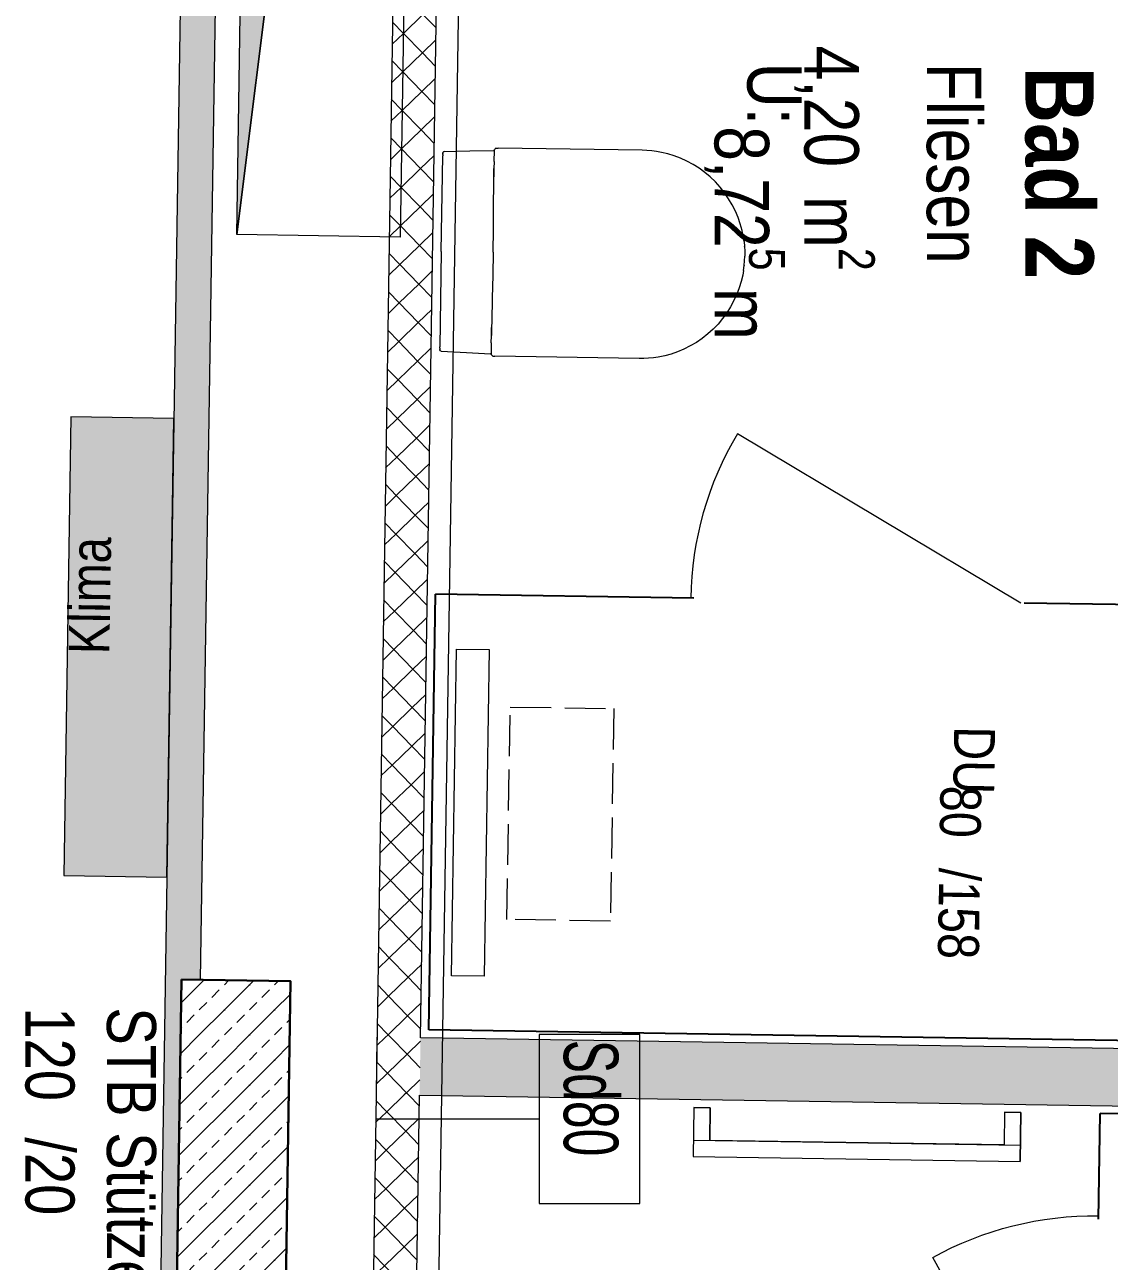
# Model space of a CAD drawing. Header units: metres. Extents: x -19025 to 34897, y -14024 to 26069.
# Drawn here: x -6548 to -4558, y 3422 to 5692 of the extents above; entities that cross this region are included whole.
import ezdxf
from ezdxf.enums import TextEntityAlignment as Align

# ---------------------------------------------------------------- set-up
doc = ezdxf.new("R2010")
doc.units = ezdxf.units.M
doc.header["$MEASUREMENT"] = 0
doc.linetypes.add('Strichlinie eng', pattern=[0.1, 0.075, -0.025])
for name, color, linetype in [('11__100 Achsraster', 7, 'Continuous'), ('130 Wand Innen', 7, 'Continuous'), ('150 Stuetze', 7, 'Continuous'), ('540 Sanitaer Text', 7, 'Continuous'), ('540 Sanitaereinrichtung', 7, 'Continuous'), ('810 Raumstempel', 7, 'Continuous'), ('870 Deckendurchbruchsymbol', 7, 'Continuous'), ('930 Beschriftung Allgemein', 7, 'Continuous'), ('936 Beschriftung Aufbauten', 7, 'Continuous'), ('938 Beschriftung Statik', 7, 'Continuous'), ('Neubau_130 Wand Innen', 7, 'Continuous')]:
    doc.layers.add(name, color=color, linetype=linetype)
doc.styles.add('ERSTELLTER_STIL_1', font='ARIALN.TTF')
doc.styles.add('ERSTELLTER_STIL_2', font='ARIALNB.TTF')
doc.styles.add('ERSTELLTER_STIL_3', font='arial.ttf')
doc.styles.add('ERSTELLTER_STIL_4', font='arialbd.ttf')
doc.styles.add('ERSTELLTER_STIL_7', font='ARIALN.TTF', dxfattribs={"width": 0.8})
doc.linetypes.add('Grenze Bezirk', pattern='A,0,[2,22HAUS116_412 STG1 _ 2.DG_IndexB_2026-08-161.Shx,S=0.001587,R=0,X=0,Y=0],-0.25,0', length=0.25)
pattern_1 = [(224.12125, (0, 0), (-0.03480895, 0.0358934), [0.05, 0]), (314.12125, (0, 0), (0.0358934, 0.03480895), [0.05, 0])]
pattern_2 = [(134.1212, (0, 0), (0.03589344, 0.03480892), [0.05, 0]), (224.1212, (0, 0), (-0.03480892, 0.03589344), [0.05, 0])]

# ---------------------------------------------------------------- blocks, each defined once
blk = doc.blocks.new('Bad 2_029_30_1', base_point=(-6.6259, 9.3836))
at = {"layer": '810 Raumstempel', "color": 7, "lineweight": 13, "char_height": 0.1, "attachment_point": 1, "rotation": 270, "style": 'ERSTELLTER_STIL_1'}
for s, insert in [('\\A1;{\\pql;\\pt0,0.05;\\fArial Narrow|b0|i0|c0|p0;\\W1.000000;4,20\\fArial Narrow|b0|i0|c0|p0;\\W1.000000;\\A1{\\H.66x;\\S^  ;}\\fArial Narrow|b0|i0|c0|p0;\\W1.000000; m\\fArial Narrow|b0|i0|c0|p0;\\W1.000000;\\A1{\\H.66x;\\S2^  ;}}', (-6.7398, 9.9571)), ('\\A1;{\\pql;\\pt0,0.05;\\fArial Narrow|b0|i0|c0|p0;\\W1.000000;8,72\\fArial Narrow|b0|i0|c0|p0;\\W1.000000;\\A1{\\H.66x;\\S5^  ;}\\fArial Narrow|b0|i0|c0|p0;\\W1.000000; m\\fArial Narrow|b0|i0|c0|p0;\\W1.000000;\\A1{\\H.66x;\\S^  ;}}', (-6.9045, 9.8092))]:
    blk.add_mtext(s, dxfattribs=dict(at, insert=insert))
at = {"layer": '810 Raumstempel', "color": 7, "lineweight": 13}
for tag, height, style, p in [('DUMMY_892', 0.1, 'ERSTELLTER_STIL_1', (-6.7089, 9.9571)), ('DUMMY_891', 0.1, 'ERSTELLTER_STIL_1', (-6.5442, 9.9571)), ('stFloorCovering', 0.1, 'ERSTELLTER_STIL_1', (-6.5442, 9.9258)), ('perimeterCode', 0.1, 'ERSTELLTER_STIL_1', (-6.8736, 9.9258)), ('ROOM_NAME', 0.125, 'ERSTELLTER_STIL_2', (-6.3383, 9.9184)), ('DUMMY_890', 0.125, 'ERSTELLTER_STIL_2', (-6.3383, 9.5631))]:
    blk.add_attdef(tag, text='', height=height, rotation=270, dxfattribs=dict(at, style=style)).set_placement(p, align=Align.TOP_LEFT)
blk = doc.blocks.new('Wand_111_1', base_point=(-8.0015, 10.8618))
at = {"layer": 'Neubau_130 Wand Innen', "linetype": 'Continuous', "lineweight": 13, "true_color": 0xa7a7a7}
h = blk.add_hatch(dxfattribs=at)
h.set_pattern_fill('GIPSKARTONWAND_0001', color=253, style=0, pattern_type=2)
h.set_pattern_definition([(134.1212, (0, 0), (0.03589344, 0.03480892), [0.05, 0]), (224.1212, (0, 0), (-0.03480892, 0.03589344), [0.05, 0])])
h.paths.add_polyline_path([(-8.0608, 6.9946), (-7.9958, 6.9936), (-7.9951, 7.0422), (-8.0301, 7.0428), (-8.0117, 8.2426), (-7.9767, 8.2421), (-7.9365, 10.8608), (-8.0015, 10.8618)])
at = {"layer": 'Neubau_130 Wand Innen', "color": 7, "linetype": 'Continuous', "lineweight": 13, "flags": 128}
for points in [[(-8.0015, 10.8618), (-8.0608, 6.9946)], [(-7.9767, 8.2421), (-7.9365, 10.8608)]]:
    blk.add_lwpolyline(points, dxfattribs=at)
blk = doc.blocks.new('Wand_128_1', base_point=(-2.6066, 7.9542))
at = {"layer": '130 Wand Innen', "linetype": 'Continuous', "lineweight": 13, "true_color": 0xa7a7a7}
h = blk.add_hatch(dxfattribs=at)
h.set_pattern_fill('GIPSKARTONWAND_0001', color=253, style=0, pattern_type=2)
h.set_pattern_definition(pattern_1)
h.paths.add_polyline_path([(-7.6532, 8.1367), (-7.6548, 8.0317), (-7.5749, 8.0305), (-7.5732, 8.1354)])
h = blk.add_hatch(dxfattribs=at)
h.set_pattern_fill('GIPSKARTONWAND_0001', color=253, style=0, pattern_type=2)
h.set_pattern_definition(pattern_1)
h.paths.add_polyline_path([(-2.605, 8.0592), (-7.5732, 8.1354), (-7.5749, 8.0305), (-2.6066, 7.9542)])
at = {"layer": '130 Wand Innen', "color": 7, "linetype": 'Continuous', "lineweight": 13, "flags": 128}
for points in [[(-2.605, 8.0592), (-7.5732, 8.1354)], [(-7.5749, 8.0305), (-5.3112, 7.9957)]]:
    blk.add_lwpolyline(points, dxfattribs=at)
at = {"layer": 'Neubau_130 Wand Innen', "color": 7, "linetype": 'Continuous', "lineweight": 13}
blk.add_line((-7.6532, 8.1367), (-7.6548, 8.0317), dxfattribs=at)
blk = doc.blocks.new('Etikett_1_1', base_point=(-8.0321, 8.1916))
at = {"layer": '938 Beschriftung Statik', "color": 7, "lineweight": 13, "char_height": 0.09, "attachment_point": 1, "rotation": 270, "style": 'ERSTELLTER_STIL_1'}
for s, insert in [('\\A1;{\\pql;\\pt0,1;\\fArial Narrow|b0|i0|c0|p0;\\W1.000000;120\\fArial Narrow|b0|i0|c0|p0;\\W1.000000;\\A1{\\H.66x;\\S^  ;}\\fArial Narrow|b0|i0|c0|p0;\\W1.000000;\\fArial Narrow|b0|i0|c0|p0;\\W1.000000;\\A1{\\H.66x;\\S^  ;}\\fArial Narrow|b0|i0|c0|p0;\\W1.000000; /\\fArial Narrow|b0|i0|c0|p0;\\W1.000000;\\fArial Narrow|b0|i0|c0|p0;\\W1.000000;\\fArial Narrow|b0|i0|c0|p0;\\W1.000000;\\fArial Narrow|b0|i0|c0|p0;\\W1.000000;\\fArial Narrow|b0|i0|c0|p0;\\W1.000000;20\\fArial Narrow|b0|i0|c0|p0;\\W1.000000;\\A1{\\H.66x;\\S^  ;}\\fArial Narrow|b0|i0|c0|p0;\\W1.000000;\\fArial Narrow|b0|i0|c0|p0;\\W1.000000;\\A1{\\H.66x;\\S^  ;}\\fArial Narrow|b0|i0|c0|p0;\\W1.000000;\\fArial Narrow|b0|i0|c0|p0;\\W1.000000;\\fArial Narrow|b0|i0|c0|p0;\\W1.000000;\\fArial Narrow|b0|i0|c0|p0;\\W1.000000;\\fArial Narrow|b0|i0|c0|p0;\\W1.000000;\\fArial Narrow|b0|i0|c0|p0;\\W1.000000;\\fArial Narrow|b0|i0|c0|p0;\\W1.000000;\\A1{\\H.66x;\\S^  ;}\\fArial Narrow|b0|i0|c0|p0;\\W1.000000;\\fArial Narrow|b0|i0|c0|p0;\\W1.000000;\\A1{\\H.66x;\\S^  ;}\\fArial Narrow|b0|i0|c0|p0;\\W1.000000;\\fArial Narrow|b0|i0|c0|p0;\\W1.000000;\\fArial Narrow|b0|i0|c0|p0;\\W1.000000;\\fArial Narrow|b0|i0|c0|p0;\\W1.000000;\\fArial Narrow|b0|i0|c0|p0;\\W1.000000;\\fArial Narrow|b0|i0|c0|p0;\\W1.000000;\\fArial Narrow|b0|i0|c0|p0;\\W1.000000;\\A1{\\H.66x;\\S^  ;}\\fArial Narrow|b0|i0|c0|p0;\\W1.000000;\\fArial Narrow|b0|i0|c0|p0;\\W1.000000;\\A1{\\H.66x;\\S^  ;}\\fArial Narrow|b0|i0|c0|p0;\\W1.000000;\\fArial Narrow|b0|i0|c0|p0;\\W1.000000;\\fArial Narrow|b0|i0|c0|p0;\\W1.000000;\\fArial Narrow|b0|i0|c0|p0;\\W1.000000;\\fArial Narrow|b0|i0|c0|p0;\\W1.000000;\\fArial Narrow|b0|i0|c0|p0;\\W1.000000;\\fArial Narrow|b0|i0|c0|p0;\\W1.000000;\\A1{\\H.66x;\\S^  ;}\\fArial Narrow|b0|i0|c0|p0;\\W1.000000;\\fArial Narrow|b0|i0|c0|p0;\\W1.000000;\\A1{\\H.66x;\\S^  ;}\\fArial Narrow|b0|i0|c0|p0;\\W1.000000;\\fArial Narrow|b0|i0|c0|p0;\\W1.000000;\\fArial Narrow|b0|i0|c0|p0;\\W1.000000;\\fArial Narrow|b0|i0|c0|p0;\\W1.000000;\\fArial Narrow|b0|i0|c0|p0;\\W1.000000;\\fArial Narrow|b0|i0|c0|p0;\\W1.000000;\\fArial Narrow|b0|i0|c0|p0;\\W1.000000;\\A1{\\H.66x;\\S^  ;}\\fArial Narrow|b0|i0|c0|p0;\\W1.000000;}', (-8.2081, 8.1916)), ('\\A1;{\\pql;\\pt0,1;\\fArial Narrow|b0|i0|c0|p0;\\W1.000000;STB Stütze\\fArial Narrow|b0|i0|c0|p0;\\W1.000000;\\A1{\\H.66x;\\S^  ;}\\fArial Narrow|b0|i0|c0|p0;\\W1.000000;\\fArial Narrow|b0|i0|c0|p0;\\W1.000000;\\A1{\\H.66x;\\S^  ;}\\fArial Narrow|b0|i0|c0|p0;\\W1.000000;\\fArial Narrow|b0|i0|c0|p0;\\W1.000000;\\fArial Narrow|b0|i0|c0|p0;\\W1.000000;\\fArial Narrow|b0|i0|c0|p0;\\W1.000000;\\fArial Narrow|b0|i0|c0|p0;\\W1.000000;\\fArial Narrow|b0|i0|c0|p0;\\W1.000000;\\fArial Narrow|b0|i0|c0|p0;\\W1.000000;\\A1{\\H.66x;\\S^  ;}\\fArial Narrow|b0|i0|c0|p0;\\W1.000000;\\fArial Narrow|b0|i0|c0|p0;\\W1.000000;\\A1{\\H.66x;\\S^  ;}\\fArial Narrow|b0|i0|c0|p0;\\W1.000000;\\fArial Narrow|b0|i0|c0|p0;\\W1.000000;\\fArial Narrow|b0|i0|c0|p0;\\W1.000000;\\fArial Narrow|b0|i0|c0|p0;\\W1.000000;\\fArial Narrow|b0|i0|c0|p0;\\W1.000000;\\fArial Narrow|b0|i0|c0|p0;\\W1.000000;\\fArial Narrow|b0|i0|c0|p0;\\W1.000000;\\A1{\\H.66x;\\S^  ;}\\fArial Narrow|b0|i0|c0|p0;\\W1.000000;\\fArial Narrow|b0|i0|c0|p0;\\W1.000000;\\A1{\\H.66x;\\S^  ;}\\fArial Narrow|b0|i0|c0|p0;\\W1.000000;\\fArial Narrow|b0|i0|c0|p0;\\W1.000000;\\fArial Narrow|b0|i0|c0|p0;\\W1.000000;\\fArial Narrow|b0|i0|c0|p0;\\W1.000000;\\fArial Narrow|b0|i0|c0|p0;\\W1.000000;\\fArial Narrow|b0|i0|c0|p0;\\W1.000000;\\fArial Narrow|b0|i0|c0|p0;\\W1.000000;\\A1{\\H.66x;\\S^  ;}\\fArial Narrow|b0|i0|c0|p0;\\W1.000000;\\fArial Narrow|b0|i0|c0|p0;\\W1.000000;\\A1{\\H.66x;\\S^  ;}\\fArial Narrow|b0|i0|c0|p0;\\W1.000000;\\fArial Narrow|b0|i0|c0|p0;\\W1.000000;\\fArial Narrow|b0|i0|c0|p0;\\W1.000000;\\fArial Narrow|b0|i0|c0|p0;\\W1.000000;\\fArial Narrow|b0|i0|c0|p0;\\W1.000000;\\fArial Narrow|b0|i0|c0|p0;\\W1.000000;\\fArial Narrow|b0|i0|c0|p0;\\W1.000000;\\A1{\\H.66x;\\S^  ;}\\fArial Narrow|b0|i0|c0|p0;\\W1.000000;\\fArial Narrow|b0|i0|c0|p0;\\W1.000000;\\A1{\\H.66x;\\S^  ;}\\fArial Narrow|b0|i0|c0|p0;\\W1.000000;\\fArial Narrow|b0|i0|c0|p0;\\W1.000000;\\fArial Narrow|b0|i0|c0|p0;\\W1.000000;\\fArial Narrow|b0|i0|c0|p0;\\W1.000000;\\fArial Narrow|b0|i0|c0|p0;\\W1.000000;\\fArial Narrow|b0|i0|c0|p0;\\W1.000000;\\fArial Narrow|b0|i0|c0|p0;\\W1.000000;\\A1{\\H.66x;\\S^  ;}\\fArial Narrow|b0|i0|c0|p0;\\W1.000000;}', (-8.0586, 8.1916))]:
    blk.add_mtext(s, dxfattribs=dict(at, insert=insert))
at = {"layer": '938 Beschriftung Statik', "color": 7, "lineweight": 13, "style": 'ERSTELLTER_STIL_1'}
for tag, p in [('DUMMY_125', (-8.1803, 8.1916)), ('DUMMY_124', (-8.0321, 8.1916))]:
    blk.add_attdef(tag, text='', height=0.09, rotation=270, dxfattribs=at).set_placement(p, align=Align.TOP_LEFT)
blk = doc.blocks.new('Etikett_10_1', base_point=(-6.5837, 8.5344))
at = {"layer": '540 Sanitaer Text', "color": 7, "lineweight": 13, "insert": (-6.5441, 8.5978), "char_height": 0.075, "attachment_point": 1, "rotation": 269.1212, "style": 'ERSTELLTER_STIL_1'}
blk.add_mtext('\\A1;{\\pql;\\pt0,1;\\fArial Narrow|b0|i0|c0|p0;\\W1.000000;80\\fArial Narrow|b0|i0|c0|p0;\\W1.000000;\\A1{\\H.66x;\\S^  ;}\\fArial Narrow|b0|i0|c0|p0;\\W1.000000;\\fArial Narrow|b0|i0|c0|p0;\\W1.000000;\\A1{\\H.66x;\\S^  ;}\\fArial Narrow|b0|i0|c0|p0;\\W1.000000; /\\fArial Narrow|b0|i0|c0|p0;\\W1.000000;\\fArial Narrow|b0|i0|c0|p0;\\W1.000000;\\fArial Narrow|b0|i0|c0|p0;\\W1.000000;\\fArial Narrow|b0|i0|c0|p0;\\W1.000000;\\fArial Narrow|b0|i0|c0|p0;\\W1.000000;158\\fArial Narrow|b0|i0|c0|p0;\\W1.000000;\\A1{\\H.66x;\\S^  ;}\\fArial Narrow|b0|i0|c0|p0;\\W1.000000;\\fArial Narrow|b0|i0|c0|p0;\\W1.000000;\\A1{\\H.66x;\\S^  ;}\\fArial Narrow|b0|i0|c0|p0;\\W1.000000;\\fArial Narrow|b0|i0|c0|p0;\\W1.000000;\\fArial Narrow|b0|i0|c0|p0;\\W1.000000;\\fArial Narrow|b0|i0|c0|p0;\\W1.000000;\\fArial Narrow|b0|i0|c0|p0;\\W1.000000;\\fArial Narrow|b0|i0|c0|p0;\\W1.000000;\\fArial Narrow|b0|i0|c0|p0;\\W1.000000;\\A1{\\H.66x;\\S^  ;}\\fArial Narrow|b0|i0|c0|p0;\\W1.000000;\\fArial Narrow|b0|i0|c0|p0;\\W1.000000;\\A1{\\H.66x;\\S^  ;}\\fArial Narrow|b0|i0|c0|p0;\\W1.000000;\\fArial Narrow|b0|i0|c0|p0;\\W1.000000;\\fArial Narrow|b0|i0|c0|p0;\\W1.000000;\\fArial Narrow|b0|i0|c0|p0;\\W1.000000;\\fArial Narrow|b0|i0|c0|p0;\\W1.000000;\\fArial Narrow|b0|i0|c0|p0;\\W1.000000;\\fArial Narrow|b0|i0|c0|p0;\\W1.000000;\\A1{\\H.66x;\\S^  ;}\\fArial Narrow|b0|i0|c0|p0;\\W1.000000;\\fArial Narrow|b0|i0|c0|p0;\\W1.000000;\\A1{\\H.66x;\\S^  ;}\\fArial Narrow|b0|i0|c0|p0;\\W1.000000;\\fArial Narrow|b0|i0|c0|p0;\\W1.000000;\\fArial Narrow|b0|i0|c0|p0;\\W1.000000;\\fArial Narrow|b0|i0|c0|p0;\\W1.000000;\\fArial Narrow|b0|i0|c0|p0;\\W1.000000;\\fArial Narrow|b0|i0|c0|p0;\\W1.000000;\\fArial Narrow|b0|i0|c0|p0;\\W1.000000;\\A1{\\H.66x;\\S^  ;}\\fArial Narrow|b0|i0|c0|p0;\\W1.000000;\\fArial Narrow|b0|i0|c0|p0;\\W1.000000;\\A1{\\H.66x;\\S^  ;}\\fArial Narrow|b0|i0|c0|p0;\\W1.000000;\\fArial Narrow|b0|i0|c0|p0;\\W1.000000;\\fArial Narrow|b0|i0|c0|p0;\\W1.000000;\\fArial Narrow|b0|i0|c0|p0;\\W1.000000;\\fArial Narrow|b0|i0|c0|p0;\\W1.000000;\\fArial Narrow|b0|i0|c0|p0;\\W1.000000;\\fArial Narrow|b0|i0|c0|p0;\\W1.000000;\\A1{\\H.66x;\\S^  ;}\\fArial Narrow|b0|i0|c0|p0;\\W1.000000;}', dxfattribs=at)
at = {"layer": '540 Sanitaer Text', "color": 7, "lineweight": 13, "style": 'ERSTELLTER_STIL_1'}
blk.add_attdef('sDescriptionDimension', text='', height=0.075, rotation=269.1212, dxfattribs=at).set_placement((-6.5189, 8.7068), align=Align.TOP_LEFT)
blk = doc.blocks.new('Dusche variabel Glorit 2021_2')
at = {"layer": '540 Sanitaereinrichtung', "color": 7, "linetype": 'Continuous', "lineweight": 25}
for p, q in [((0, 0), (0.8, 0)), ((0, -1.5801), (0, 0)), ((0.8, -0.4741), (0.8, 0)), ((0.8, -1.5801), (0.8, -1.0801)), ((0, -1.5801), (0.8, -1.5801))]:
    blk.add_line(p, q, dxfattribs=at)
at = {"layer": '540 Sanitaereinrichtung', "color": 7, "linetype": 'Continuous', "lineweight": 13}
for p, q in [((0.1, -0.04), (0.7, -0.04)), ((0.1, -0.1), (0.1, -0.04)), ((0.7, -0.04), (0.7, -0.1)), ((0.7, -0.1), (0.1, -0.1)), ((0.8, -1.0741), (1.103, -0.5493))]:
    blk.add_line(p, q, dxfattribs=at)
at = {"layer": '540 Sanitaereinrichtung', "color": 7, "linetype": 'Strichlinie eng', "lineweight": 13}
for p, q in [((0.205, -0.14), (0.595, -0.14)), ((0.205, -0.33), (0.205, -0.14)), ((0.595, -0.14), (0.595, -0.33)), ((0.595, -0.33), (0.205, -0.33))]:
    blk.add_line(p, q, dxfattribs=at)
at = {"layer": '540 Sanitaereinrichtung', "color": 7, "linetype": 'Continuous', "lineweight": 13}
blk.add_arc((0.8, -1.0741), 0.606, 60, 90, dxfattribs=at)
blk = doc.blocks.new('Dusche variabel Glorit 2021_3')
at = {"layer": '540 Sanitaereinrichtung', "color": 7, "linetype": 'Continuous', "lineweight": 25}
for p, q in [((0, 0), (1, 0)), ((0, -1), (0, 0)), ((1, -0.194), (1, 0)), ((1, -1), (1, -0.8)), ((0, -1), (1, -1))]:
    blk.add_line(p, q, dxfattribs=at)
at = {"layer": '540 Sanitaereinrichtung', "color": 7, "linetype": 'Continuous', "lineweight": 13}
for p, q in [((0.1, -0.04), (0.9, -0.04)), ((0.1, -0.1), (0.1, -0.04)), ((0.9, -0.04), (0.9, -0.1)), ((0.9, -0.1), (0.1, -0.1)), ((1, -0.794), (1.303, -0.2692))]:
    blk.add_line(p, q, dxfattribs=at)
at = {"layer": '540 Sanitaereinrichtung', "color": 7, "linetype": 'Strichlinie eng', "lineweight": 13}
for p, q in [((0.305, -0.14), (0.695, -0.14)), ((0.305, -0.33), (0.305, -0.14)), ((0.695, -0.14), (0.695, -0.33)), ((0.695, -0.33), (0.305, -0.33))]:
    blk.add_line(p, q, dxfattribs=at)
at = {"layer": '540 Sanitaereinrichtung', "color": 7, "linetype": 'Continuous', "lineweight": 13}
blk.add_arc((1, -0.794), 0.606, 60, 90, dxfattribs=at)
blk = doc.blocks.new('Bodendurchbruch Symbol 27[132]_1', base_point=(-7.9103, 9.6103))
at = {"layer": '870 Deckendurchbruchsymbol', "linetype": 'Continuous', "lineweight": 13, "true_color": 0xd40000}
blk.add_hatch(color=12, dxfattribs=at).paths.add_polyline_path([(-7.9103, 9.6103), (-7.7693, 10.7345), (-7.5912, 10.8555), (-7.8911, 10.8601)])
at = {"layer": '870 Deckendurchbruchsymbol', "color": 12, "linetype": 'Continuous', "lineweight": 13, "true_color": 0xd40000, "flags": 128}
for points in [[(-7.9103, 9.6103), (-7.8911, 10.8601), (-7.5912, 10.8555), (-7.7693, 10.7345)], [(-7.7693, 10.7345), (-7.5912, 10.8555), (-7.6103, 9.6057), (-7.9103, 9.6103)]]:
    blk.add_lwpolyline(points, close=True, dxfattribs=at)
at = {"layer": '870 Deckendurchbruchsymbol', "color": 12, "lineweight": 13, "true_color": 0xd40000, "insert": (-7.7922, 10.5018), "char_height": 0.075, "attachment_point": 8, "rotation": 269.1212, "style": 'ERSTELLTER_STIL_3'}
blk.add_mtext('\\A1;{\\pqc;\\pt0;\\fArial|b0|i0|c0|p0;\\c204;\\W1.000000;BD 125\\fArial|b0|i0|c0|p0;\\W1.000000;\\A1{\\H.66x;\\S^  ;}\\fArial|b0|i0|c0|p0;\\W1.000000; /30\\fArial|b0|i0|c0|p0;\\W1.000000;\\A1{\\H.66x;\\S^  ;}\\fArial|b0|i0|c0|p0;\\W1.000000;\\fArial|b0|i0|c0|p0;\\W1.000000;\\A1{\\H.66x;\\S^  ;}}', dxfattribs=at)
blk = doc.blocks.new('Wand_204_1', base_point=(-7.5919, 6.9224))
at = {"layer": 'Neubau_130 Wand Innen', "linetype": 'Continuous', "lineweight": 13, "true_color": 0xa7a7a7}
h = blk.add_hatch(dxfattribs=at)
h.set_pattern_fill('GIPSKARTONWAND_0001', color=253, style=0, pattern_type=2)
h.set_pattern_definition(pattern_2)
h.paths.add_polyline_path([(-7.5732, 8.1354), (-7.5417, 10.1947), (-7.6217, 10.1959), (-7.6532, 8.1367)])
h = blk.add_hatch(dxfattribs=at)
h.set_pattern_fill('GIPSKARTONWAND_0001', color=253, style=0, pattern_type=2)
h.set_pattern_definition(pattern_2)
h.paths.add_polyline_path([(-7.6548, 8.0317), (-7.6708, 6.9887), (-7.5909, 6.9874), (-7.5749, 8.0305)])
at = {"layer": 'Neubau_130 Wand Innen', "color": 7, "linetype": 'Continuous', "lineweight": 13, "flags": 128}
for points in [[(-7.6217, 10.1959), (-7.6708, 6.9887)], [(-7.5732, 8.1354), (-7.5417, 10.1947)], [(-7.5919, 6.9224), (-7.5749, 8.0305)]]:
    blk.add_lwpolyline(points, dxfattribs=at)
blk = doc.blocks.new('Stütze_2_1', base_point=(-7.9209, 7.6412))
at = {"layer": '150 Stuetze', "linetype": 'Continuous', "lineweight": 0, "true_color": 0x000000}
h = blk.add_hatch(dxfattribs=at)
h.set_pattern_fill('BETON__BEWEHRT_SN46_0001', color=18, style=0, pattern_type=2)
h.set_pattern_definition([(45, (0, 0), (-0.04596194, 0.04596194), [0.0195, -0.013]), (45, (-0.02298, 0.02298), (-0.04596194, 0.04596194), [0.065, 0])])
h.paths.add_polyline_path([(-8.0117, 8.2426), (-8.0301, 7.0428), (-7.8301, 7.0397), (-7.8117, 8.2396)])
at = {"layer": '150 Stuetze', "color": 7, "linetype": 'Continuous', "lineweight": 30, "flags": 128}
blk.add_lwpolyline([(-8.0117, 8.2426), (-8.0301, 7.0428), (-7.8301, 7.0397), (-7.8117, 8.2396)], close=True, dxfattribs=at)
blk = doc.blocks.new('Standard-Rastermarker_9')
at = {"layer": '11__100 Achsraster', "color": 8, "linetype": 'Grenze Bezirk', "lineweight": 5}
blk.add_line((1, 0), (21.1271, 0), dxfattribs=at)
at = {"layer": '11__100 Achsraster', "color": 8, "lineweight": 5, "style": 'ERSTELLTER_STIL_4'}
blk.add_attdef('AC_MarkerText_1', text='', height=0.2, rotation=0.8788, dxfattribs=at).set_placement((22.3749, 0.1), align=Align.TOP_CENTER)
blk = doc.blocks.new('Villeroy_Boch-Subway_Washdown_WC-3D_8')
at = {"layer": '540 Sanitaereinrichtung', "color": 7, "linetype": 'Continuous', "lineweight": 13}
for p, q in [((0.1321, 0.5475), (0.1205, 0.5433)), ((0.1438, 0.5509), (0.1321, 0.5475)), ((0.1556, 0.5535), (0.1438, 0.5509)), ((0.1644, 0.5549), (0.1556, 0.5535)), ((0.1644, 0.5549), (0.1732, 0.5559)), ((0.1645, 0.5549), (0.1644, 0.5549)), ((0.1645, 0.5549), (0.1644, 0.5549)), ((0.1644, 0.5549), (0.1645, 0.5549)), ((0.1644, 0.5549), (0.1645, 0.5549)), ((0.1732, 0.5559), (0.1729, 0.5559)), ((0.1732, 0.5559), (0.1821, 0.5566)), ((0.1821, 0.5566), (0.1909, 0.5566)), ((0.1996, 0.5566), (0.1909, 0.5566)), ((0.2085, 0.5559), (0.1996, 0.5566)), ((0.2173, 0.5549), (0.2085, 0.5559)), ((0.2085, 0.5559), (0.2088, 0.5559)), ((0.2172, 0.5549), (0.2173, 0.5549)), ((0.2172, 0.5549), (0.2173, 0.5549)), ((0.2173, 0.5549), (0.2172, 0.5549)), ((0.2173, 0.5549), (0.2172, 0.5549)), ((0.2173, 0.5549), (0.2261, 0.5535)), ((0.2261, 0.5535), (0.2379, 0.5509)), ((0.2379, 0.5509), (0.2497, 0.5475)), ((0.2497, 0.5475), (0.2612, 0.5433)), ((0.0861, 0.5255), (0.0754, 0.5179)), ((0.0972, 0.5322), (0.0861, 0.5255)), ((0.1087, 0.5382), (0.0972, 0.5322)), ((0.1205, 0.5433), (0.1087, 0.5382)), ((0.2612, 0.5433), (0.273, 0.5382)), ((0.273, 0.5382), (0.2845, 0.5322)), ((0.2845, 0.5322), (0.2957, 0.5255)), ((0.2957, 0.5255), (0.3063, 0.5179)), ((0.0557, 0.5008), (0.0467, 0.4912)), ((0.0652, 0.5097), (0.0557, 0.5008)), ((0.0754, 0.5179), (0.0652, 0.5097)), ((0.3063, 0.5179), (0.3165, 0.5097)), ((0.3165, 0.5097), (0.3261, 0.5008)), ((0.3261, 0.5008), (0.335, 0.4912)), ((0.0385, 0.481), (0.0309, 0.4704)), ((0.0467, 0.4912), (0.0385, 0.481)), ((0.335, 0.4912), (0.3433, 0.481)), ((0.3433, 0.481), (0.3508, 0.4704)), ((0.0242, 0.4592), (0.0182, 0.4477)), ((0.0309, 0.4704), (0.0242, 0.4592)), ((0.3508, 0.4704), (0.3575, 0.4592)), ((0.3575, 0.4592), (0.3635, 0.4477)), ((0.0131, 0.4359), (0.0089, 0.4244)), ((0.0182, 0.4477), (0.0131, 0.4359)), ((0.3635, 0.4477), (0.3686, 0.4359)), ((0.3686, 0.4359), (0.3728, 0.4244)), ((0.0055, 0.4126), (0.0029, 0.4008)), ((0.0089, 0.4244), (0.0055, 0.4126)), ((0.3728, 0.4244), (0.3762, 0.4126)), ((0.3762, 0.4126), (0.3788, 0.4008)), ((0.0015, 0.392), (0.0005, 0.3832)), ((0.0029, 0.4008), (0.0015, 0.392)), ((0.3788, 0.4008), (0.3802, 0.392)), ((0.3802, 0.392), (0.3812, 0.3832)), ((-0.0001, 0.3743), (-0.0003, 0.3656)), ((-0.0003, 0.3656), (-0.0001, 0.1012)), ((0.0005, 0.3832), (-0.0001, 0.3743)), ((0.3812, 0.3832), (0.3819, 0.3743)), ((0.3821, 0.3656), (0.3818, 0.1012)), ((0.3819, 0.3743), (0.3821, 0.3656)), ((0.0002, 0.0976), (-0.0001, 0.1012)), ((0.0002, 0.0976), (0.0009, 0.096)), ((0.0009, 0.096), (0.0012, 0.0956)), ((0.0012, 0.0956), (0.0021, 0.0951)), ((0.0021, 0.0951), (0.003, 0.0945)), ((0.0044, 0.0943), (0.003, 0.0945)), ((0.0242, 0.0941), (0.0044, 0.0943)), ((0.0044, 0.0942), (0.0044, 0.0929)), ((0.0058, 0.0491), (0.0044, 0.0929)), ((0.0242, 0.0941), (0.0365, 0.0941)), ((0.0242, 0.0941), (0.0376, 0.0941)), ((0.0365, 0.0941), (0.0527, 0.0941)), ((0.0365, 0.0941), (0.0376, 0.0941)), ((0.0527, 0.0941), (0.0376, 0.0941)), ((0.0643, 0.0943), (0.0527, 0.0941)), ((0.0527, 0.0941), (0.0527, 0.0941)), ((0.1065, 0.0942), (0.0643, 0.0943)), ((0.1486, 0.0949), (0.1065, 0.0942)), ((0.1909, 0.0949), (0.1486, 0.0949)), ((0.1909, 0.0949), (0.2331, 0.0949)), ((0.2331, 0.0949), (0.2752, 0.0942)), ((0.2752, 0.0942), (0.3174, 0.0943)), ((0.3174, 0.0943), (0.329, 0.0941)), ((0.329, 0.0941), (0.3442, 0.0941)), ((0.3291, 0.0941), (0.329, 0.0941)), ((0.3453, 0.0941), (0.329, 0.0941)), ((0.3575, 0.0941), (0.3442, 0.0941)), ((0.3453, 0.0941), (0.3442, 0.0941)), ((0.3575, 0.0941), (0.3453, 0.0941)), ((0.3575, 0.0941), (0.3773, 0.0943)), ((0.3759, 0.0491), (0.3773, 0.0929)), ((0.3773, 0.0943), (0.3787, 0.0945)), ((0.3773, 0.0942), (0.3773, 0.0929)), ((0.3796, 0.0951), (0.3787, 0.0945)), ((0.3805, 0.0956), (0.3796, 0.0951)), ((0.3808, 0.096), (0.3805, 0.0956)), ((0.3815, 0.0976), (0.3808, 0.096)), ((0.3815, 0.0976), (0.3818, 0.1012)), ((0.0077, 0.0022), (0.0058, 0.0491)), ((0.374, 0.0022), (0.3759, 0.0491)), ((0.0077, 0.0022), (0.0082, 0.0008)), ((0.0082, 0.0008), (0.0093, -0.0002)), ((0.3735, 0.0008), (0.3724, -0.0002)), ((0.374, 0.0022), (0.3735, 0.0008)), ((0.0093, -0.0002), (0.0098, -0.0002)), ((0.0105, -0.0002), (0.0098, -0.0002)), ((0.0105, -0.0002), (0.0115, -0.0002)), ((0.0128, -0.0002), (0.0115, -0.0002)), ((0.0128, -0.0002), (0.0142, -0.0002)), ((0.0142, -0.0002), (0.0157, -0.0002)), ((0.1909, -0.0002), (0.0157, -0.0002)), ((0.1909, -0.0002), (0.366, -0.0002)), ((0.3675, -0.0002), (0.366, -0.0002)), ((0.3689, -0.0002), (0.3675, -0.0002)), ((0.3689, -0.0002), (0.3702, -0.0002)), ((0.3712, -0.0002), (0.3702, -0.0002)), ((0.3712, -0.0002), (0.372, -0.0002)), ((0.3724, -0.0002), (0.372, -0.0002))]:
    blk.add_line(p, q, dxfattribs=at)
blk = doc.blocks.new('Heizkörper 3 27_5')
at = {"layer": '540 Sanitaereinrichtung', "color": 7, "linetype": 'Continuous', "lineweight": 13}
for p, q in [((0, 0.09), (0, 0)), ((0, 0.09), (0.03, 0.09)), ((0.03, 0.09), (0.03, 0.03)), ((0.57, 0.09), (0.57, 0.03)), ((0.57, 0.09), (0.6, 0.09)), ((0.6, 0.09), (0.6, 0)), ((0, 0.03), (0.6, 0.03)), ((0, 0), (0.6, 0))]:
    blk.add_line(p, q, dxfattribs=at)
at = {"layer": '540 Sanitaereinrichtung', "color": 7, "linetype": 'Continuous', "lineweight": 13, "flags": 128}
blk.add_lwpolyline([(0, 0.09), (0, 0), (0.6, 0), (0.6, 0.09), (0.57, 0.09), (0.57, 0.03), (0.03, 0.03), (0.03, 0.09)], close=True, dxfattribs=at)
blk = doc.blocks.new('Etikett_55_1', base_point=(-7.6555, 7.9869))
at = {"layer": '936 Beschriftung Aufbauten', "color": 7, "linetype": 'Continuous', "lineweight": 13}
blk.add_line((-7.6555, 7.9869), (-7.3555, 7.9869), dxfattribs=at)
at = {"layer": '936 Beschriftung Aufbauten', "color": 7, "linetype": 'Continuous', "lineweight": 13, "flags": 128}
blk.add_lwpolyline([(-7.3555, 7.8317), (-7.1708, 7.8317), (-7.1708, 8.1421), (-7.3555, 8.1421)], close=True, dxfattribs=at)
at = {"layer": '936 Beschriftung Aufbauten', "color": 7, "lineweight": 13, "insert": (-7.2103, 8.1321), "char_height": 0.1, "attachment_point": 1, "rotation": 270, "style": 'ERSTELLTER_STIL_7'}
blk.add_mtext('\\A1;{\\pqj;\\pt0,1;\\fArial Narrow|b0|i0|c0|p0;\\W0.800000;Sd80 \\fArial Narrow|b0|i0|c0|p0;\\W0.800000;\\A1{\\H.66x;\\S^  ;}\\fArial Narrow|b0|i0|c0|p0;\\W0.800000;\\fArial Narrow|b0|i0|c0|p0;\\W0.800000;\\A1{\\H.66x;\\S^  ;}\\fArial Narrow|b0|i0|c0|p0;\\W0.800000;\\fArial Narrow|b0|i0|c0|p0;\\W0.800000;\\fArial Narrow|b0|i0|c0|p0;\\W0.800000;\\fArial Narrow|b0|i0|c0|p0;\\W0.800000;\\fArial Narrow|b0|i0|c0|p0;\\W0.800000;\\fArial Narrow|b0|i0|c0|p0;\\W0.800000;\\fArial Narrow|b0|i0|c0|p0;\\W0.800000;\\fArial Narrow|b0|i0|c0|p0;\\W0.800000;\\fArial Narrow|b0|i0|c0|p0;\\W0.800000;\\fArial Narrow|b0|i0|c0|p0;\\W0.800000;\\fArial Narrow|b0|i0|c0|p0;\\W0.800000;\\fArial Narrow|b0|i0|c0|p0;\\W0.800000;\\fArial Narrow|b0|i0|c0|p0;\\W0.800000;\\fArial Narrow|b0|i0|c0|p0;\\W0.800000;\\fArial Narrow|b0|i0|c0|p0;\\W0.800000;\\fArial Narrow|b0|i0|c0|p0;\\W0.800000;\\fArial Narrow|b0|i0|c0|p0;\\W0.800000;\\fArial Narrow|b0|i0|c0|p0;\\W0.800000;\\fArial Narrow|b0|i0|c0|p0;\\W0.800000;\\fArial Narrow|b0|i0|c0|p0;\\W0.800000;\\fArial Narrow|b0|i0|c0|p0;\\W0.800000;\\fArial Narrow|b0|i0|c0|p0;\\W0.800000;\\fArial Narrow|b0|i0|c0|p0;\\W0.800000;\\fArial Narrow|b0|i0|c0|p0;\\W0.800000;\\fArial Narrow|b0|i0|c0|p0;\\W0.800000;\\fArial Narrow|b0|i0|c0|p0;\\W0.800000;\\fArial Narrow|b0|i0|c0|p0;\\W0.800000;\\fArial Narrow|b0|i0|c0|p0;\\W0.800000;\\fArial Narrow|b0|i0|c0|p0;\\W0.800000;\\fArial Narrow|b0|i0|c0|p0;\\W0.800000;\\fArial Narrow|b0|i0|c0|p0;\\W0.800000;\\fArial Narrow|b0|i0|c0|p0;\\W0.800000;\\fArial Narrow|b0|i0|c0|p0;\\W0.800000;\\fArial Narrow|b0|i0|c0|p0;\\W0.800000;\\fArial Narrow|b0|i0|c0|p0;\\W0.800000;\\fArial Narrow|b0|i0|c0|p0;\\W0.800000;\\fArial Narrow|b0|i0|c0|p0;\\W0.800000;\\fArial Narrow|b0|i0|c0|p0;\\W0.800000;\\fArial Narrow|b0|i0|c0|p0;\\W0.800000;\\fArial Narrow|b0|i0|c0|p0;\\W0.800000;\\fArial Narrow|b0|i0|c0|p0;\\W0.800000;\\fArial Narrow|b0|i0|c0|p0;\\W0.800000;\\fArial Narrow|b0|i0|c0|p0;\\W0.800000;\\fArial Narrow|b0|i0|c0|p0;\\W0.800000;}', dxfattribs=at)

msp = doc.modelspace()

# ---------------------------------------------------------------- hatches: boundary and pattern name
at = {"linetype": 'Continuous', "lineweight": 0, "true_color": 0x232323}
msp.add_hatch(color=250, dxfattribs=at).paths.add_polyline_path([(-6274.526, 4969.765), (-6463.565, 4972.665), (-6476.485, 4130.392), (-6287.446, 4127.493)])

# ---------------------------------------------------------------- linework, layer by layer
at = {"color": 7, "linetype": 'Continuous', "lineweight": 13, "flags": 128}
msp.add_lwpolyline([(-6274.526, 4969.765), (-6463.565, 4972.665), (-6476.485, 4130.392), (-6287.446, 4127.493)], close=True, dxfattribs=at)

# ---------------------------------------------------------------- block references
at = {"layer": '11__100 Achsraster', "color": 7, "linetype": 'Continuous', "lineweight": 18, "xscale": 999.9999999999995, "yscale": 999.9999999999995, "zscale": 999.9999999999995, "rotation": 269.1211930973006}
msp.add_blockref('Standard-Rastermarker_9', (-5651.914, 12283.24), dxfattribs=at)
at = {"layer": '130 Wand Innen', "color": 7, "lineweight": 30, "xscale": 1000, "yscale": 1000, "zscale": 1000}
msp.add_blockref('Wand_128_1', (-855.278, 3651.178), dxfattribs=at)
at = {"layer": '150 Stuetze', "color": 7, "lineweight": 30, "xscale": 1000, "yscale": 1000, "zscale": 1000}
msp.add_blockref('Stütze_2_1', (-6169.539, 3338.109), dxfattribs=at)
at = {"layer": '540 Sanitaer Text', "color": 7, "linetype": 'Continuous', "lineweight": 13, "xscale": 1000, "yscale": 1000, "zscale": 1000}
msp.add_blockref('Etikett_10_1', (-4832.386, 4231.352), dxfattribs=at).add_auto_attribs({'sDescriptionDimension': 'DU'})
at = {"layer": '540 Sanitaereinrichtung', "color": 7, "linetype": 'Continuous', "lineweight": 13}
for name, p, xscale, yscale, zscale, rotation in [('Villeroy_Boch-Subway_Washdown_WC-3D_8', (-5780.646, 5467.292), 1000, 1000, 1000, 269.117850527858), ('Dusche variabel Glorit 2021_2', (-5806.46, 3847.137), 999.9999999999995, 999.9999999999995, 999.9999999999995, 89.12119309730059), ('Heizkörper 3 27_5', (-5321.572, 3614.672), 1000, 1000, 1000, 359.1211930972999), ('Dusche variabel Glorit 2021_3', (-3575.115, 3678.127), -999.9999999999995, 1000, 1000, 359.1058725410477)]:
    msp.add_blockref(name, p, dxfattribs=dict(at, xscale=xscale, yscale=yscale, zscale=zscale, rotation=rotation))
at = {"layer": '810 Raumstempel', "color": 7, "linetype": 'Continuous', "lineweight": 13, "xscale": 1000, "yscale": 1000, "zscale": 1000}
msp.add_blockref('Bad 2_029_30_1', (-4874.56, 5080.569), dxfattribs=at).add_auto_attribs({'ROOM_NAME': 'Bad 2', 'stFloorCovering': 'Fliesen', 'perimeterCode': 'U: '})
at = {"layer": '870 Deckendurchbruchsymbol', "color": 12, "linetype": 'Continuous', "lineweight": 13, "true_color": 0xd40000, "xscale": 1000, "yscale": 1000, "zscale": 1000}
msp.add_blockref('Bodendurchbruch Symbol 27[132]_1', (-6158.968, 5307.184), dxfattribs=at)
at = {"layer": '936 Beschriftung Aufbauten', "color": 12, "linetype": 'Continuous', "lineweight": 13, "true_color": 0xcc0000, "xscale": 1000, "yscale": 1000, "zscale": 1000}
msp.add_blockref('Etikett_55_1', (-5904.206, 3683.813), dxfattribs=at)
at = {"layer": '938 Beschriftung Statik', "color": 139, "linetype": 'Continuous', "lineweight": 13, "true_color": 0x2c655e, "xscale": 1000, "yscale": 1000, "zscale": 1000}
msp.add_blockref('Etikett_1_1', (-6280.74, 3888.58), dxfattribs=at)
at = {"layer": 'Neubau_130 Wand Innen', "color": 7, "lineweight": 30, "xscale": 1000, "yscale": 1000, "zscale": 1000}
for name, p in [('Wand_111_1', (-6250.153, 6558.73)), ('Wand_204_1', (-5840.524, 2619.365))]:
    msp.add_blockref(name, p, dxfattribs=at)

# ---------------------------------------------------------------- texts
at = {"layer": '930 Beschriftung Allgemein', "color": 7, "linetype": 'Continuous', "lineweight": 13, "insert": (-6466.116, 4644.984), "char_height": 75, "attachment_point": 2, "rotation": 89.121193, "style": 'ERSTELLTER_STIL_1'}
msp.add_mtext('\\A1;{\\pqc;\\fArial Narrow|b0|i0|c0|p0;\\W1.000000;Klima}', dxfattribs=at)

doc.saveas('drawing.dxf')
